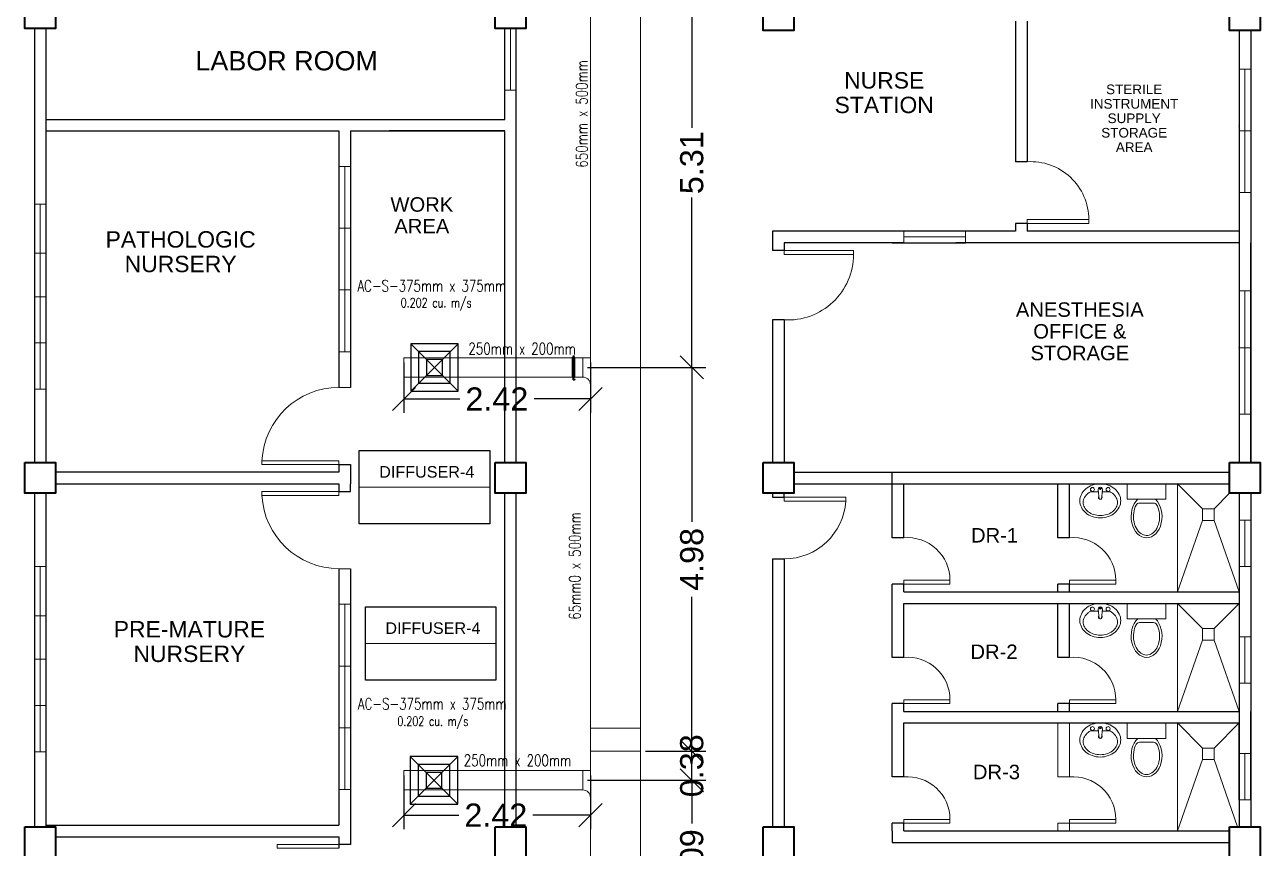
# Model space of a CAD drawing. Header units: millimetres. Extents: x -116 to 421, y 1 to 342.
# Drawn here: x -56.73 to -40.7, y 259.29 to 269.96 of the extents above; entities that cross this region are included whole.
import ezdxf

# ---------------------------------------------------------------- set-up
doc = ezdxf.new("R2010")
doc.units = ezdxf.units.MM
doc.header["$MEASUREMENT"] = 0
for name, color, linetype in [('A.C.VOLUM DAMPER', 7, 'Continuous'), ('diffuser', 7, 'Continuous'), ('ducting label', 7, 'Continuous'), ('label', 7, 'Continuous'), ('Legends', 7, 'Continuous')]:
    doc.layers.add(name, color=color, linetype=linetype)
doc.layers.add('ahu line', color=7, linetype='Continuous', lineweight=20)
doc.styles.add('Arch-Dim', font='simplex.shx', dxfattribs={"width": 0.75})
doc.styles.add('arial', font='arial.ttf')
doc.styles.get("Standard").update_dxf_attribs({"font": 'arial.ttf'})
doc.styles.add('SWISSLT175', font='swissl.ttf', dxfattribs={"height": 0.175})
doc.dimstyles.new('Copy of dimension', dxfattribs={"dimtxt": 0.3, "dimasz": 0.3, "dimexe": 0.18, "dimexo": 0.0625, "dimgap": 0.09, "dimtad": 0, "dimzin": 0, "dimdsep": 46, "dimtxsty": 'Standard', "dimblk": 'OBLIQUE', "dimcen": 0.09, "dimclrd": 256, "dimclre": 256, "dimclrt": 256, "dimadec": 0, "dimazin": 0, "dimtfac": 1, "dimtofl": 0, "dimtmove": 0, "dimatfit": 3, "dimldrblk": 'OBLIQUE', "dimfxl": 1, "dimtolj": 1, "dimtzin": 0, "dimarcsym": 0})

# ---------------------------------------------------------------- blocks, each defined once
blk = doc.blocks.new('AC-S-12')
at = {"layer": 'diffuser'}
for p, q in [((-0.15, 0.15), (0.15, -0.15)), ((0.15, 0.15), (-0.15, -0.15)), ((-0.15, 0.15), (-0.15, -0.15)), ((0.15, 0.15), (-0.15, 0.15)), ((-0.1, 0.1), (-0.1, -0.1)), ((0.1, 0.1), (-0.1, 0.1)), ((0.1, -0.1), (0.1, 0.1)), ((0.15, -0.15), (0.15, 0.15)), ((-0.05, 0.05), (-0.05, -0.05)), ((0.05, 0.05), (-0.05, 0.05)), ((0.05, -0.05), (0.05, 0.05)), ((-0.05, -0.05), (0.05, -0.05)), ((-0.15, -0.15), (0.15, -0.15)), ((-0.1, -0.1), (0.1, -0.1))]:
    blk.add_line(p, q, dxfattribs=at)
for points in [[(-0.3582, 0.3582, 0, 0.0447, 0), (-0.2951, 0.295, 0, 0, 0), (-0.15, 0.15, 0, 0, 0)], [(0.3582, 0.3582, 0, 0.0447, 0), (0.2951, 0.295, 0, 0, 0), (0.15, 0.15, 0, 0, 0)], [(-0.3582, -0.3582, 0, 0.0447, 0), (-0.2951, -0.295, 0, 0, 0), (-0.15, -0.15, 0, 0, 0)], [(0.3582, -0.3582, 0, 0.0447, 0), (0.2951, -0.295, 0, 0, 0), (0.15, -0.15, 0, 0, 0)]]:
    blk.add_lwpolyline(points, format="xyseb", dxfattribs=at)
blk = doc.blocks.new('fcu')
at = {"layer": 'diffuser', "color": 7, "xscale": 2.052644456280903, "yscale": 2.052644456280903, "zscale": 2.052644456280903}
blk.add_blockref('AC-S-12', (0, 0), dxfattribs=at)
blk = doc.blocks.new('_Oblique')
at = {"color": 0, "linetype": 'ByBlock', "lineweight": -2}
blk.add_line((-0.5, -0.5), (0.5, 0.5), dxfattribs=at)
blk = doc.blocks.new('*D25')
at = {"layer": 'Defpoints', "color": 0, "transparency": 16777216}
for p in [(-49.491, 260.167), (-48.076, 260.167), (-49.491, 258.081)]:
    blk.add_point(p, dxfattribs=at)
at = {"layer": 'diffuser', "lineweight": -2, "transparency": 16777216}
for p, q in [((-49.428, 260.167), (-47.896, 260.167)), ((-48.076, 260.167), (-48.076, 259.606)), ((-48.076, 258.081), (-48.076, 258.641)), ((-49.428, 258.081), (-47.896, 258.081))]:
    blk.add_line(p, q, dxfattribs=at)
at = {"layer": 'diffuser', "lineweight": -2, "transparency": 16777216, "xscale": 0.3, "yscale": 0.3, "zscale": 0.3}
for p, rotation in [((-48.076, 260.167), 90), ((-48.076, 258.081), 270)]:
    blk.add_blockref('_Oblique', p, dxfattribs=dict(at, rotation=rotation))
at = {"layer": 'diffuser', "transparency": 16777216, "insert": (-48.076, 259.124), "char_height": 0.3, "attachment_point": 5, "rotation": 90}
blk.add_mtext('\\A1;2.09', dxfattribs=at)
blk = doc.blocks.new('*D26')
at = {"layer": 'Defpoints', "color": 0, "transparency": 16777216}
for p in [(-48.741, 260.542), (-48.076, 260.542), (-49.491, 260.167)]:
    blk.add_point(p, dxfattribs=at)
at = {"layer": 'diffuser', "lineweight": -2, "transparency": 16777216}
for p, q in [((-48.678, 260.542), (-47.896, 260.542)), ((-48.076, 260.167), (-48.076, 260.542)), ((-49.428, 260.167), (-47.896, 260.167))]:
    blk.add_line(p, q, dxfattribs=at)
at = {"layer": 'diffuser', "lineweight": -2, "transparency": 16777216, "xscale": 0.3, "yscale": 0.3, "zscale": 0.3}
for p, rotation in [((-48.076, 260.542), 90), ((-48.076, 260.167), 270)]:
    blk.add_blockref('_Oblique', p, dxfattribs=dict(at, rotation=rotation))
at = {"layer": 'diffuser', "transparency": 16777216, "insert": (-48.076, 260.355), "char_height": 0.3, "attachment_point": 5, "rotation": 90}
blk.add_mtext('\\A1;0.38', dxfattribs=at)
blk = doc.blocks.new('*D27')
at = {"layer": 'Defpoints', "color": 0, "transparency": 16777216}
for p in [(-49.491, 265.519), (-48.076, 265.519), (-48.741, 260.542)]:
    blk.add_point(p, dxfattribs=at)
at = {"layer": 'diffuser', "lineweight": -2, "transparency": 16777216}
for p, q in [((-49.428, 265.519), (-47.896, 265.519)), ((-48.076, 265.519), (-48.076, 263.516)), ((-48.076, 260.542), (-48.076, 262.544)), ((-48.678, 260.542), (-47.896, 260.542))]:
    blk.add_line(p, q, dxfattribs=at)
at = {"layer": 'diffuser', "lineweight": -2, "transparency": 16777216, "xscale": 0.3, "yscale": 0.3, "zscale": 0.3}
for p, rotation in [((-48.076, 265.519), 90), ((-48.076, 260.542), 270)]:
    blk.add_blockref('_Oblique', p, dxfattribs=dict(at, rotation=rotation))
at = {"layer": 'diffuser', "transparency": 16777216, "insert": (-48.076, 263.03), "char_height": 0.3, "attachment_point": 5, "rotation": 90}
blk.add_mtext('\\A1;4.98', dxfattribs=at)
blk = doc.blocks.new('*D28')
at = {"layer": 'Defpoints', "color": 0, "transparency": 16777216}
for p in [(-51.81, 260.292), (-49.391, 260.292), (-51.81, 259.715)]:
    blk.add_point(p, dxfattribs=at)
at = {"layer": 'diffuser', "lineweight": -2, "transparency": 16777216}
for p, q in [((-51.81, 260.23), (-51.81, 259.535)), ((-49.391, 260.23), (-49.391, 259.535)), ((-51.81, 259.715), (-51.099, 259.715)), ((-49.391, 259.715), (-50.137, 259.715))]:
    blk.add_line(p, q, dxfattribs=at)
at = {"layer": 'diffuser', "lineweight": -2, "transparency": 16777216, "xscale": 0.3, "yscale": 0.3, "zscale": 0.3, "rotation": 180}
blk.add_blockref('_Oblique', (-51.81, 259.715), dxfattribs=at)
at = {"layer": 'diffuser', "lineweight": -2, "transparency": 16777216, "xscale": 0.3, "yscale": 0.3, "zscale": 0.3}
blk.add_blockref('_Oblique', (-49.391, 259.715), dxfattribs=at)
at = {"layer": 'diffuser', "transparency": 16777216, "insert": (-50.618, 259.715), "char_height": 0.3, "attachment_point": 5}
blk.add_mtext('\\A1;2.42', dxfattribs=at)
blk = doc.blocks.new('*D29')
at = {"layer": 'Defpoints', "color": 0, "transparency": 16777216}
for p in [(-51.81, 265.644), (-49.391, 265.644), (-51.81, 265.11)]:
    blk.add_point(p, dxfattribs=at)
at = {"layer": 'diffuser', "lineweight": -2, "transparency": 16777216}
for p, q in [((-51.81, 265.581), (-51.81, 264.93)), ((-49.391, 265.581), (-49.391, 264.93)), ((-51.81, 265.11), (-51.085, 265.11)), ((-49.391, 265.11), (-50.123, 265.11))]:
    blk.add_line(p, q, dxfattribs=at)
at = {"layer": 'diffuser', "lineweight": -2, "transparency": 16777216, "xscale": 0.3, "yscale": 0.3, "zscale": 0.3, "rotation": 180}
blk.add_blockref('_Oblique', (-51.81, 265.11), dxfattribs=at)
at = {"layer": 'diffuser', "lineweight": -2, "transparency": 16777216, "xscale": 0.3, "yscale": 0.3, "zscale": 0.3}
blk.add_blockref('_Oblique', (-49.391, 265.11), dxfattribs=at)
at = {"layer": 'diffuser', "transparency": 16777216, "insert": (-50.604, 265.11), "char_height": 0.3, "attachment_point": 5}
blk.add_mtext('\\A1;2.42', dxfattribs=at)
blk = doc.blocks.new('*D30')
at = {"layer": 'Defpoints', "color": 0, "transparency": 16777216}
for p in [(-49.491, 270.828), (-48.076, 270.828), (-49.391, 265.519)]:
    blk.add_point(p, dxfattribs=at)
at = {"layer": 'diffuser', "lineweight": -2, "transparency": 16777216}
for p, q in [((-49.428, 270.828), (-47.896, 270.828)), ((-48.076, 270.828), (-48.076, 268.624)), ((-48.076, 265.519), (-48.076, 267.723)), ((-49.328, 265.519), (-47.896, 265.519))]:
    blk.add_line(p, q, dxfattribs=at)
at = {"layer": 'diffuser', "lineweight": -2, "transparency": 16777216, "xscale": 0.3, "yscale": 0.3, "zscale": 0.3}
for p, rotation in [((-48.076, 270.828), 90), ((-48.076, 265.519), 270)]:
    blk.add_blockref('_Oblique', p, dxfattribs=dict(at, rotation=rotation))
at = {"layer": 'diffuser', "transparency": 16777216, "insert": (-48.076, 268.173), "char_height": 0.3, "attachment_point": 5, "rotation": 90}
blk.add_mtext('\\A1;5.31', dxfattribs=at)

msp = doc.modelspace()

# ---------------------------------------------------------------- hatches: boundary and pattern name
at = {"layer": 'A.C.VOLUM DAMPER'}
h = msp.add_hatch(dxfattribs=at)
h.set_pattern_fill('ANSI31', color=256, scale=0.001864, angle=-90, style=0)
h.set_pattern_definition([(315, (-479.2666229, 24.0397026), (0.00016477009232, 0.00016477009232), [])])
h.paths.add_polyline_path([(-49.607, 265.383), (-49.602, 265.383), (-49.602, 265.394), (-49.619, 265.394), (-49.619, 265.383), (-49.614, 265.383), (-49.614, 265.356), (-49.591, 265.356), (-49.591, 265.362), (-49.607, 265.362)])

# ---------------------------------------------------------------- linework, layer by layer
at = {"color": 8, "lineweight": 25}
for p, q in [((-56.603, 269.914), (-56.603, 268.585)), ((-56.453, 269.914), (-56.453, 268.735)), ((-50.503, 268.735), (-50.503, 269.914)), ((-50.353, 268.585), (-50.353, 269.914)), ((-43.878, 270.01), (-43.878, 268.185)), ((-43.728, 270.01), (-43.728, 268.185)), ((-40.978, 269.887), (-40.978, 264.287)), ((-40.828, 269.887), (-40.828, 264.287)), ((-56.603, 268.585), (-56.603, 264.287)), ((-56.453, 268.735), (-50.503, 268.735)), ((-56.453, 268.735), (-56.453, 268.585)), ((-56.453, 268.585), (-52.653, 268.585)), ((-56.453, 268.585), (-56.453, 264.287)), ((-52.653, 268.585), (-52.653, 265.26)), ((-52.503, 268.585), (-50.503, 268.585)), ((-52.503, 268.585), (-52.503, 265.26)), ((-50.503, 268.585), (-52.003, 268.585)), ((-50.503, 264.288), (-50.503, 268.585)), ((-50.353, 264.288), (-50.353, 268.585)), ((-43.728, 268.185), (-43.878, 268.185)), ((-43.878, 267.385), (-43.878, 267.285)), ((-43.728, 267.385), (-43.878, 267.385)), ((-43.728, 267.385), (-43.728, 267.285)), ((-47.028, 267.285), (-47.028, 267.035)), ((-45.328, 267.285), (-47.028, 267.285)), ((-44.528, 267.285), (-45.478, 267.285)), ((-43.878, 267.285), (-44.652, 267.285)), ((-40.978, 267.285), (-43.728, 267.285)), ((-46.878, 267.035), (-47.028, 267.035)), ((-46.878, 267.135), (-46.878, 267.035)), ((-45.328, 267.135), (-46.878, 267.135)), ((-45.478, 267.135), (-44.528, 267.135)), ((-40.978, 267.135), (-44.652, 267.135)), ((-40.828, 264.287), (-40.828, 267.135)), ((-47.028, 266.135), (-47.028, 264.287)), ((-46.878, 266.135), (-47.028, 266.135)), ((-46.878, 266.135), (-46.878, 264.287)), ((-40.978, 265.173), (-40.978, 264.287)), ((-40.828, 265.173), (-40.828, 264.287)), ((-52.653, 264.26), (-52.653, 264.16)), ((-52.653, 264.26), (-52.503, 264.26)), ((-52.503, 264.26), (-52.503, 264.16)), ((-52.653, 264.16), (-56.328, 264.16)), ((-52.503, 264.16), (-52.503, 264.01)), ((-45.478, 264.01), (-45.478, 264.16)), ((-56.328, 264.01), (-52.653, 264.01)), ((-52.653, 264.01), (-52.653, 263.91)), ((-52.503, 263.91), (-52.503, 264.01)), ((-45.478, 264.01), (-45.328, 264.01)), ((-45.478, 263.31), (-45.478, 264.01)), ((-45.328, 263.31), (-45.328, 264.01)), ((-43.328, 263.31), (-43.328, 264.01)), ((-43.178, 263.31), (-43.178, 264.01)), ((-56.603, 263.887), (-56.603, 259.561)), ((-56.453, 263.887), (-56.453, 259.585)), ((-52.653, 263.91), (-52.503, 263.91)), ((-50.503, 259.561), (-50.503, 263.888)), ((-50.353, 259.561), (-50.353, 263.888)), ((-47.028, 263.887), (-47.028, 263.837)), ((-47.028, 263.837), (-46.878, 263.837)), ((-46.878, 263.837), (-46.878, 263.887)), ((-40.978, 263.887), (-40.978, 259.562)), ((-40.978, 263.887), (-40.978, 259.562)), ((-40.828, 263.887), (-40.828, 259.562)), ((-47.028, 263.037), (-47.028, 259.564)), ((-47.028, 263.037), (-46.878, 263.037)), ((-46.878, 263.037), (-46.878, 259.564)), ((-52.653, 262.91), (-52.653, 259.585)), ((-52.503, 262.91), (-52.503, 259.585)), ((-40.828, 262.937), (-40.828, 260.512)), ((-45.478, 261.76), (-45.478, 262.71)), ((-45.328, 262.61), (-45.328, 262.71)), ((-43.328, 262.61), (-43.328, 262.71)), ((-43.178, 262.61), (-43.178, 262.71)), ((-45.328, 261.76), (-45.328, 262.46)), ((-43.328, 261.76), (-43.328, 262.46)), ((-43.178, 261.76), (-43.178, 262.46)), ((-45.478, 260.21), (-45.478, 261.16)), ((-45.328, 261.06), (-45.328, 261.16)), ((-43.328, 261.06), (-43.328, 261.16)), ((-43.178, 261.06), (-43.178, 261.16)), ((-40.828, 259.91), (-40.828, 261.06)), ((-45.328, 260.21), (-45.328, 260.91)), ((-40.978, 259.91), (-40.978, 260.91)), ((-45.478, 259.51), (-45.478, 259.61)), ((-45.328, 259.51), (-45.328, 259.61)), ((-56.453, 259.585), (-52.653, 259.585)), ((-52.503, 259.585), (-52.503, 259.435)), ((-45.478, 259.51), (-45.478, 259.36)), ((-56.328, 259.435), (-52.653, 259.435)), ((-52.653, 259.435), (-52.653, 259.285)), ((-52.503, 259.335), (-52.653, 259.335)), ((-52.503, 259.435), (-52.503, 259.335))]:
    msp.add_line(p, q, dxfattribs=at)
at = {"color": 8, "lineweight": 9}
for p, q in [((-50.353, 269.914), (-50.503, 269.914)), ((-50.428, 269.914), (-50.428, 269.114)), ((-40.978, 267.285), (-40.978, 269.887)), ((-40.828, 269.248), (-40.828, 269.887)), ((-40.978, 268.586), (-40.978, 269.386)), ((-40.978, 269.386), (-40.828, 269.386)), ((-40.903, 269.386), (-40.903, 267.786)), ((-40.828, 269.386), (-40.828, 267.786)), ((-40.828, 268.048), (-40.828, 269.248)), ((-50.353, 269.114), (-50.503, 269.114)), ((-40.978, 268.586), (-40.828, 268.586)), ((-52.653, 267.323), (-52.653, 268.123)), ((-52.653, 268.123), (-52.503, 268.123)), ((-52.578, 268.123), (-52.578, 265.723)), ((-40.828, 268.048), (-40.828, 267.285)), ((-40.828, 267.786), (-40.978, 267.786)), ((-56.603, 267.636), (-56.453, 267.636)), ((-56.603, 266.436), (-56.603, 267.636)), ((-56.528, 265.236), (-56.528, 267.636)), ((-56.453, 267.636), (-56.453, 265.236)), ((-52.503, 267.323), (-52.653, 267.323)), ((-52.503, 266.923), (-52.503, 267.323)), ((-45.328, 267.135), (-45.328, 267.285)), ((-44.528, 267.21), (-45.328, 267.21)), ((-44.528, 267.135), (-44.528, 267.285)), ((-40.828, 267.285), (-40.828, 267.135)), ((-56.603, 266.999), (-56.453, 266.999)), ((-40.978, 266.373), (-40.978, 267.135)), ((-40.828, 266.373), (-40.828, 267.135)), ((-52.503, 266.923), (-52.503, 266.523)), ((-52.503, 266.523), (-52.653, 266.523)), ((-52.653, 266.523), (-52.653, 265.723)), ((-40.828, 266.511), (-40.978, 266.511)), ((-40.978, 266.511), (-40.978, 264.911)), ((-40.903, 266.511), (-40.903, 264.911)), ((-40.828, 265.711), (-40.828, 266.511)), ((-56.603, 266.436), (-56.603, 265.236)), ((-56.603, 266.436), (-56.453, 266.436)), ((-40.978, 265.173), (-40.978, 266.373)), ((-40.828, 265.173), (-40.828, 266.373)), ((-56.603, 265.836), (-56.453, 265.836)), ((-52.653, 265.723), (-52.503, 265.723)), ((-40.978, 265.773), (-40.828, 265.773)), ((-56.453, 265.236), (-56.603, 265.236)), ((-52.653, 265.26), (-52.503, 265.26)), ((-40.978, 264.911), (-40.828, 264.911)), ((-42.793, 263.812), (-42.806, 263.934)), ((-42.764, 263.812), (-42.751, 263.934)), ((-42.428, 263.81), (-42.428, 264.01)), ((-42.428, 264.01), (-41.928, 264.01)), ((-41.928, 264.01), (-41.928, 263.81)), ((-41.778, 262.61), (-41.778, 264.01)), ((-41.453, 263.685), (-41.778, 264.01)), ((-42.754, 263.908), (-42.652, 263.908)), ((-41.928, 263.81), (-42.428, 263.81)), ((-41.303, 263.685), (-41.101, 263.887)), ((-40.978, 263.01), (-40.978, 263.887)), ((-40.828, 263.01), (-40.828, 263.887)), ((-40.828, 263.887), (-40.828, 263.537)), ((-42.088, 263.76), (-42.269, 263.76)), ((-41.453, 263.535), (-41.778, 262.61)), ((-41.303, 263.535), (-40.978, 262.61)), ((-40.828, 263.537), (-40.978, 263.537)), ((-40.978, 263.537), (-40.978, 262.937)), ((-40.903, 263.537), (-40.903, 262.937)), ((-40.978, 263.01), (-40.978, 262.61)), ((-40.828, 263.01), (-40.828, 262.61)), ((-56.603, 262.936), (-56.453, 262.936)), ((-56.603, 261.736), (-56.603, 262.936)), ((-56.528, 260.536), (-56.528, 262.936)), ((-56.453, 262.936), (-56.453, 260.536)), ((-52.503, 262.91), (-52.653, 262.91)), ((-40.978, 262.937), (-40.828, 262.937)), ((-40.828, 261.46), (-40.828, 262.61)), ((-52.653, 261.648), (-52.653, 262.448)), ((-52.653, 262.448), (-52.503, 262.448)), ((-52.578, 262.448), (-52.578, 260.048)), ((-42.793, 262.262), (-42.806, 262.384)), ((-42.764, 262.262), (-42.751, 262.384)), ((-42.754, 262.358), (-42.652, 262.358)), ((-42.428, 262.26), (-42.428, 262.46)), ((-42.428, 262.46), (-41.928, 262.46)), ((-41.928, 262.46), (-41.928, 262.26)), ((-41.778, 261.06), (-41.778, 262.46)), ((-41.453, 262.135), (-41.778, 262.46)), ((-41.303, 262.135), (-40.978, 262.46)), ((-40.978, 261.46), (-40.978, 262.46)), ((-56.603, 262.299), (-56.453, 262.299)), ((-41.928, 262.26), (-42.428, 262.26)), ((-42.088, 262.21), (-42.269, 262.21)), ((-40.828, 262.025), (-40.978, 262.025)), ((-40.978, 262.025), (-40.978, 261.425)), ((-40.903, 261.425), (-40.903, 262.025)), ((-40.828, 261.725), (-40.828, 262.025)), ((-41.453, 261.985), (-41.778, 261.06)), ((-41.303, 261.985), (-40.978, 261.06)), ((-56.603, 261.736), (-56.603, 260.536)), ((-56.603, 261.736), (-56.453, 261.736)), ((-52.503, 261.648), (-52.653, 261.648)), ((-52.503, 261.248), (-52.503, 261.648)), ((-40.978, 261.46), (-40.978, 261.06)), ((-40.978, 261.425), (-40.828, 261.425)), ((-40.828, 261.46), (-40.828, 261.06)), ((-52.503, 261.248), (-52.503, 260.848)), ((-56.603, 261.136), (-56.453, 261.136)), ((-43.328, 260.21), (-43.328, 260.91)), ((-43.178, 260.21), (-43.178, 260.91)), ((-42.428, 260.71), (-42.428, 260.91)), ((-42.428, 260.91), (-41.928, 260.91)), ((-41.928, 260.91), (-41.928, 260.71)), ((-41.778, 259.51), (-41.778, 260.91)), ((-41.453, 260.585), (-41.778, 260.91)), ((-41.303, 260.585), (-40.978, 260.91)), ((-52.503, 260.848), (-52.653, 260.848)), ((-52.653, 260.848), (-52.653, 260.048)), ((-42.793, 260.712), (-42.806, 260.834)), ((-42.764, 260.712), (-42.751, 260.834)), ((-42.754, 260.808), (-42.652, 260.808)), ((-41.928, 260.71), (-42.428, 260.71)), ((-42.088, 260.66), (-42.269, 260.66)), ((-56.453, 260.536), (-56.603, 260.536)), ((-41.453, 260.435), (-41.778, 259.51)), ((-41.303, 260.435), (-40.997, 259.562)), ((-40.828, 260.512), (-40.978, 260.512)), ((-40.903, 260.512), (-40.903, 259.912)), ((-40.828, 259.912), (-40.828, 260.512)), ((-40.828, 259.91), (-40.828, 260.51)), ((-52.653, 260.048), (-52.503, 260.048)), ((-40.978, 259.562), (-40.978, 259.912)), ((-40.978, 259.912), (-40.828, 259.912)), ((-40.978, 259.91), (-40.978, 259.562)), ((-40.828, 259.91), (-40.828, 259.562)), ((-43.328, 259.51), (-43.328, 259.61)), ((-43.178, 259.51), (-43.178, 259.61)), ((-56.453, 259.561), (-56.453, 259.585))]:
    msp.add_line(p, q, dxfattribs=at)
at = {"color": 8, "lineweight": 13}
for p, q in [((-53.653, 264.26), (-53.653, 264.31)), ((-53.653, 264.31), (-52.653, 264.31)), ((-52.653, 264.26), (-53.653, 264.26)), ((-52.653, 264.31), (-52.653, 264.26)), ((-52.653, 263.91), (-53.653, 263.91)), ((-53.653, 263.91), (-53.653, 263.86)), ((-53.653, 263.86), (-52.653, 263.86)), ((-52.653, 263.86), (-52.653, 263.91)), ((-46.878, 263.837), (-46.878, 263.787)), ((-46.878, 263.837), (-46.078, 263.837)), ((-46.078, 263.787), (-46.878, 263.787)), ((-46.078, 263.837), (-46.078, 263.787)), ((-52.653, 259.335), (-53.453, 259.335)), ((-53.453, 259.335), (-53.453, 259.285)), ((-53.453, 259.285), (-52.653, 259.285))]:
    msp.add_line(p, q, dxfattribs=at)
at = {"color": 8, "lineweight": 25, "ltscale": 0.3}
for p, q in [((-46.753, 264.16), (-41.103, 264.16)), ((-45.478, 264.16), (-41.103, 264.16)), ((-46.753, 264.01), (-45.478, 264.01)), ((-45.328, 264.01), (-43.078, 264.01)), ((-45.328, 264.01), (-43.078, 264.01)), ((-43.178, 264.01), (-41.103, 264.01)), ((-43.178, 264.01), (-41.103, 264.01)), ((-45.328, 262.61), (-43.078, 262.61)), ((-43.178, 262.61), (-40.978, 262.61)), ((-45.328, 262.46), (-43.078, 262.46)), ((-43.178, 262.46), (-40.978, 262.46)), ((-45.328, 261.06), (-43.078, 261.06)), ((-43.178, 261.06), (-40.978, 261.06)), ((-45.328, 260.91), (-43.078, 260.91)), ((-43.178, 260.91), (-40.978, 260.91)), ((-45.328, 259.51), (-43.078, 259.51)), ((-43.178, 259.51), (-41.103, 259.51)), ((-45.478, 259.36), (-41.103, 259.36))]:
    msp.add_line(p, q, dxfattribs=at)
at = {"color": 8, "lineweight": 25, "ltscale": 0.4}
for p, q in [((-45.328, 263.31), (-45.478, 263.31)), ((-43.178, 263.31), (-43.328, 263.31)), ((-45.328, 262.71), (-45.478, 262.71)), ((-43.178, 262.71), (-43.328, 262.71)), ((-45.328, 261.76), (-45.478, 261.76)), ((-43.178, 261.76), (-43.328, 261.76)), ((-45.328, 261.16), (-45.478, 261.16)), ((-43.178, 261.16), (-43.328, 261.16)), ((-45.328, 260.21), (-45.478, 260.21)), ((-45.328, 259.61), (-45.478, 259.61))]:
    msp.add_line(p, q, dxfattribs=at)
at = {"color": 8, "lineweight": 9, "ltscale": 0.4}
for p, q in [((-43.178, 260.21), (-43.328, 260.21)), ((-43.178, 259.61), (-43.328, 259.61)), ((-42.22, 259.36), (-41.73, 259.36))]:
    msp.add_line(p, q, dxfattribs=at)
at = {"color": 8, "lineweight": 35}
for points in [[(-56.728, 270.314), (-56.328, 270.314), (-56.328, 269.914), (-56.728, 269.914)], [(-50.628, 270.314), (-50.228, 270.314), (-50.228, 269.914), (-50.628, 269.914)], [(-47.153, 270.287), (-46.753, 270.287), (-46.753, 269.887), (-47.153, 269.887)], [(-41.103, 270.287), (-40.703, 270.287), (-40.703, 269.887), (-41.103, 269.887)], [(-56.728, 264.287), (-56.328, 264.287), (-56.328, 263.887), (-56.728, 263.887)], [(-50.628, 264.288), (-50.228, 264.288), (-50.228, 263.888), (-50.628, 263.888)], [(-47.153, 264.287), (-46.753, 264.287), (-46.753, 263.887), (-47.153, 263.887)], [(-41.103, 264.287), (-40.703, 264.287), (-40.703, 263.887), (-41.103, 263.887)], [(-56.728, 259.561), (-56.328, 259.561), (-56.328, 259.161), (-56.728, 259.161)], [(-50.628, 259.561), (-50.228, 259.561), (-50.228, 259.161), (-50.628, 259.161)], [(-47.153, 259.564), (-46.753, 259.564), (-46.753, 259.164), (-47.153, 259.164)], [(-41.103, 259.562), (-40.703, 259.562), (-40.703, 259.162), (-41.103, 259.162)]]:
    msp.add_lwpolyline(points, close=True, dxfattribs=at)
at = {"color": 8, "lineweight": 9}
for points in [[(-50.503, 269.914), (-50.353, 269.914), (-50.353, 269.114), (-50.503, 269.114)], [(-40.978, 269.386), (-40.828, 269.386), (-40.828, 267.786), (-40.978, 267.786)], [(-52.653, 268.123), (-52.503, 268.123), (-52.503, 265.723), (-52.653, 265.723)], [(-56.603, 265.236), (-56.603, 267.636), (-56.453, 267.636), (-56.453, 265.236)], [(-56.603, 267.636), (-56.453, 267.636), (-56.453, 265.236), (-56.603, 265.236)], [(-45.328, 267.285), (-44.528, 267.285), (-44.528, 267.135), (-45.328, 267.135)], [(-40.978, 266.511), (-40.828, 266.511), (-40.828, 264.911), (-40.978, 264.911)], [(-40.978, 263.537), (-40.828, 263.537), (-40.828, 262.937), (-40.978, 262.937)], [(-56.603, 260.536), (-56.603, 262.936), (-56.453, 262.936), (-56.453, 260.536)], [(-56.603, 262.936), (-56.453, 262.936), (-56.453, 260.536), (-56.603, 260.536)], [(-52.653, 262.448), (-52.503, 262.448), (-52.503, 260.048), (-52.653, 260.048)], [(-40.978, 262.025), (-40.828, 262.025), (-40.828, 261.425), (-40.978, 261.425)], [(-40.978, 260.512), (-40.828, 260.512), (-40.828, 259.912), (-40.978, 259.912)]]:
    msp.add_lwpolyline(points, close=True, dxfattribs=at)
at = {"color": 8, "lineweight": 13, "ltscale": 0.03}
for points in [[(-43.728, 267.385), (-43.728, 267.435), (-42.928, 267.435), (-42.928, 267.385)], [(-46.878, 267.035), (-46.878, 266.985), (-45.978, 266.985), (-45.978, 267.035)], [(-45.328, 262.71), (-45.328, 262.76), (-44.728, 262.76), (-44.728, 262.71)], [(-43.178, 262.71), (-43.178, 262.76), (-42.578, 262.76), (-42.578, 262.71)], [(-45.328, 261.16), (-45.328, 261.21), (-44.728, 261.21), (-44.728, 261.16)], [(-43.178, 261.16), (-43.178, 261.21), (-42.578, 261.21), (-42.578, 261.16)], [(-45.328, 259.61), (-45.328, 259.66), (-44.728, 259.66), (-44.728, 259.61)], [(-43.178, 259.61), (-43.178, 259.66), (-42.578, 259.66), (-42.578, 259.61)]]:
    msp.add_lwpolyline(points, close=True, dxfattribs=at)
at = {"color": 8, "lineweight": 9}
for points in [[(-42.513, 263.789, -0.11576), (-42.533, 263.707, -0.104047), (-42.591, 263.633, -0.090875), (-42.675, 263.586, -0.083344), (-42.778, 263.568, -0.083344), (-42.882, 263.586, -0.090875), (-42.966, 263.633, -0.104047), (-43.024, 263.707, -0.11576), (-43.043, 263.789, -0.11576), (-43.024, 263.872, -0.104047), (-42.966, 263.945, -0.090875), (-42.882, 263.993, -0.083344), (-42.778, 264.01, -0.083344), (-42.675, 263.993, -0.090875), (-42.591, 263.945, -0.104047), (-42.533, 263.872, -0.11576)], [(-42.513, 262.239, -0.11576), (-42.533, 262.157, -0.104047), (-42.591, 262.083, -0.090875), (-42.675, 262.036, -0.083344), (-42.778, 262.018, -0.083344), (-42.882, 262.036, -0.090875), (-42.966, 262.083, -0.104047), (-43.024, 262.157, -0.11576), (-43.043, 262.239, -0.11576), (-43.024, 262.322, -0.104047), (-42.966, 262.395, -0.090875), (-42.882, 262.443, -0.083344), (-42.778, 262.46, -0.083344), (-42.675, 262.443, -0.090875), (-42.591, 262.395, -0.104047), (-42.533, 262.322, -0.11576)], [(-42.513, 260.689, -0.11576), (-42.533, 260.607, -0.104047), (-42.591, 260.533, -0.090875), (-42.675, 260.486, -0.083344), (-42.778, 260.468, -0.083344), (-42.882, 260.486, -0.090875), (-42.966, 260.533, -0.104047), (-43.024, 260.607, -0.11576), (-43.043, 260.689, -0.11576), (-43.024, 260.772, -0.104047), (-42.966, 260.845, -0.090875), (-42.882, 260.893, -0.083344), (-42.778, 260.91, -0.083344), (-42.675, 260.893, -0.090875), (-42.591, 260.845, -0.104047), (-42.533, 260.772, -0.11576)]]:
    msp.add_lwpolyline(points, format="xyb", close=True, dxfattribs=at)
for points in [[(-42.556, 263.768, -0.124838), (-42.572, 263.706, -0.105788), (-42.621, 263.648, -0.086697), (-42.691, 263.612, -0.076776), (-42.778, 263.598, -0.076776), (-42.866, 263.612, -0.086697), (-42.936, 263.648, -0.105788), (-42.985, 263.706, -0.124838), (-43.001, 263.768, -0.124838), (-42.985, 263.831, -0.105788), (-42.936, 263.888, -0.040067), (-42.905, 263.908), (-42.803, 263.908, -0.040067)], [(-42.556, 262.218, -0.124838), (-42.572, 262.156, -0.105788), (-42.621, 262.098, -0.086697), (-42.691, 262.062, -0.076776), (-42.778, 262.048, -0.076776), (-42.866, 262.062, -0.086697), (-42.936, 262.098, -0.105788), (-42.985, 262.156, -0.124838), (-43.001, 262.218, -0.124838), (-42.985, 262.281, -0.105788), (-42.936, 262.338, -0.040067), (-42.905, 262.358), (-42.803, 262.358, -0.040067)], [(-42.556, 260.668, -0.124838), (-42.572, 260.606, -0.105788), (-42.621, 260.548, -0.086697), (-42.691, 260.512, -0.076776), (-42.778, 260.498, -0.076776), (-42.866, 260.512, -0.086697), (-42.936, 260.548, -0.105788), (-42.985, 260.606, -0.124838), (-43.001, 260.668, -0.124838), (-42.985, 260.731, -0.105788), (-42.936, 260.788, -0.040067), (-42.905, 260.808), (-42.803, 260.808, -0.040067)]]:
    msp.add_lwpolyline(points, format="xyb", dxfattribs=at)
at = {"color": 8, "lineweight": 9, "ltscale": 0.03}
for points in [[(-41.303, 263.685), (-41.453, 263.685), (-41.453, 263.535), (-41.303, 263.535)], [(-41.303, 262.135), (-41.453, 262.135), (-41.453, 261.985), (-41.303, 261.985)], [(-41.303, 260.585), (-41.453, 260.585), (-41.453, 260.435), (-41.303, 260.435)]]:
    msp.add_lwpolyline(points, close=True, dxfattribs=at)
at = {"color": 8, "lineweight": 9}
for centre, radius in [((-42.88, 263.937), 0.0255), ((-42.778, 263.944), 0.0095), ((-42.677, 263.937), 0.0255), ((-42.88, 262.387), 0.0255), ((-42.778, 262.394), 0.0095), ((-42.677, 262.387), 0.0255), ((-42.88, 260.837), 0.0255), ((-42.778, 260.844), 0.0095), ((-42.677, 260.837), 0.0255)]:
    msp.add_circle(centre, radius, dxfattribs=at)
at = {"color": 8, "lineweight": 13, "ltscale": 0.03}
for centre, radius, start, end in [((-43.68, 267.435), 0.752, 0, 93.6952), ((-46.83, 266.985), 0.851, 266.7268, 0), ((-45.28, 262.76), 0.552, 0, 94.9791), ((-43.13, 262.76), 0.552, 0, 94.9791), ((-45.28, 261.21), 0.552, 0, 94.9791), ((-43.13, 261.21), 0.552, 0, 94.9791), ((-45.28, 259.66), 0.552, 0, 94.9791), ((-43.13, 259.66), 0.552, 0, 94.9791)]:
    msp.add_arc(centre, radius, start, end, dxfattribs=at)
at = {"color": 8, "lineweight": 13}
for centre, radius, start, end in [((-52.653, 264.26), 1, 90, 177.134), ((-52.653, 263.91), 1, 182.866, 270), ((-46.878, 263.837), 0.8, 270, 356.4167)]:
    msp.add_arc(centre, radius, start, end, dxfattribs=at)
at = {"color": 8, "lineweight": 9}
for centre, radius, start, end in [((-42.778, 263.937), 0.028, 353.7545, 186.2455), ((-42.778, 263.835), 0.025, 138.7978, 233.6932), ((-42.778, 263.906), 0.0948, 261.2026, 278.7974), ((-42.778, 263.835), 0.025, 251.3793, 288.6207), ((-42.778, 263.835), 0.025, 306.3068, 41.2022), ((-42.76, 263.707), 0.228, 52.6185, 61.7963), ((-42.731, 263.744), 0.181, 28.4636, 52.6185), ((-42.687, 263.768), 0.131, 0, 28.4636), ((-42.269, 263.71), 0.05, 90, 151.9916), ((-42.088, 263.71), 0.05, 28.1501, 90), ((-42.778, 262.387), 0.028, 353.7545, 186.2455), ((-42.76, 262.157), 0.228, 52.6185, 61.7963), ((-42.731, 262.194), 0.181, 28.4636, 52.6185), ((-42.778, 262.285), 0.025, 138.7978, 233.6932), ((-42.778, 262.356), 0.0948, 261.2026, 278.7974), ((-42.778, 262.285), 0.025, 251.3793, 288.6207), ((-42.778, 262.285), 0.025, 306.3068, 41.2022), ((-42.687, 262.218), 0.131, 0, 28.4636), ((-42.269, 262.16), 0.05, 90, 151.9916), ((-42.088, 262.16), 0.05, 28.1501, 90), ((-42.778, 260.837), 0.028, 353.7545, 186.2455), ((-42.778, 260.735), 0.025, 138.7978, 233.6932), ((-42.778, 260.735), 0.025, 306.3068, 41.2022), ((-42.76, 260.607), 0.228, 52.6185, 61.7963), ((-42.731, 260.644), 0.181, 28.4636, 52.6185), ((-42.687, 260.668), 0.131, 0, 28.4636), ((-42.778, 260.806), 0.0948, 261.2026, 278.7974), ((-42.778, 260.735), 0.025, 251.3793, 288.6207), ((-42.269, 260.61), 0.05, 90, 151.9916), ((-42.088, 260.61), 0.05, 28.1501, 90)]:
    msp.add_arc(centre, radius, start, end, dxfattribs=at)
at = {"color": 8, "lineweight": 9, "extrusion": (0, 0, -1)}
for centre in [(-42.178, 263.585), (-42.178, 262.035), (-42.178, 260.485)]:
    msp.add_ellipse(centre, major_axis=(0, 0.275), ratio=0.727273, start_param=0.612555, end_param=5.670631, dxfattribs=at)
at = {"color": 8, "lineweight": 9}
for points in [[(-42.044, 263.734), (-42.035, 263.717), (-42.027, 263.699), (-42.001, 263.608), (-42.006, 263.521), (-42.063, 263.389), (-42.114, 263.348), (-42.212, 263.335), (-42.264, 263.36), (-42.338, 263.472), (-42.356, 263.555), (-42.34, 263.669), (-42.329, 263.704), (-42.313, 263.734)], [(-42.044, 262.184), (-42.035, 262.167), (-42.027, 262.149), (-42.001, 262.058), (-42.006, 261.971), (-42.063, 261.839), (-42.114, 261.798), (-42.212, 261.785), (-42.264, 261.81), (-42.338, 261.922), (-42.356, 262.005), (-42.34, 262.119), (-42.329, 262.154), (-42.313, 262.184)], [(-42.044, 260.634), (-42.035, 260.617), (-42.027, 260.599), (-42.001, 260.508), (-42.006, 260.421), (-42.063, 260.289), (-42.114, 260.248), (-42.212, 260.235), (-42.264, 260.26), (-42.338, 260.372), (-42.356, 260.455), (-42.34, 260.569), (-42.329, 260.604), (-42.313, 260.634)]]:
    msp.add_open_spline(points, degree=3, knots=[0.937253, 0.937253, 0.937253, 0.937253, 1.185372, 1.185372, 2.113864, 2.113864, 3.042356, 3.042356, 3.970847, 3.970847, 4.899339, 4.899339, 5.346062, 5.346062, 5.346062, 5.346062], dxfattribs=at)
for p in [(-40.978, 268.648), (-40.978, 265.773)]:
    msp.add_point(p, dxfattribs=at)
at = {"layer": 'A.C.VOLUM DAMPER'}
for p, q in [((-49.63, 265.644), (-49.63, 265.394)), ((-49.593, 265.621), (-49.628, 265.6)), ((-49.593, 265.552), (-49.628, 265.573)), ((-49.619, 265.647), (-49.609, 265.657)), ((-49.619, 265.645), (-49.607, 265.657)), ((-49.619, 265.657), (-49.603, 265.657)), ((-49.619, 265.649), (-49.612, 265.657)), ((-49.619, 265.645), (-49.619, 265.657)), ((-49.619, 265.655), (-49.618, 265.657)), ((-49.619, 265.653), (-49.616, 265.657)), ((-49.619, 265.651), (-49.614, 265.657)), ((-49.619, 265.656), (-49.609, 265.645)), ((-49.619, 265.653), (-49.611, 265.645)), ((-49.619, 265.651), (-49.613, 265.645)), ((-49.619, 265.649), (-49.615, 265.645)), ((-49.619, 265.647), (-49.617, 265.645)), ((-49.618, 265.657), (-49.607, 265.645)), ((-49.617, 265.645), (-49.605, 265.657)), ((-49.616, 265.657), (-49.604, 265.645)), ((-49.615, 265.645), (-49.603, 265.656)), ((-49.614, 265.672), (-49.614, 265.657)), ((-49.614, 265.657), (-49.608, 265.662)), ((-49.614, 265.661), (-49.61, 265.657)), ((-49.614, 265.659), (-49.612, 265.657)), ((-49.614, 265.657), (-49.603, 265.646)), ((-49.614, 265.657), (-49.614, 265.657)), ((-49.613, 265.645), (-49.603, 265.654)), ((-49.612, 265.657), (-49.608, 265.66)), ((-49.612, 265.657), (-49.603, 265.648)), ((-49.611, 265.645), (-49.603, 265.652)), ((-49.611, 265.648), (-49.611, 265.394)), ((-49.61, 265.657), (-49.603, 265.65)), ((-49.609, 265.657), (-49.608, 265.658)), ((-49.609, 265.645), (-49.603, 265.65)), ((-49.608, 265.672), (-49.608, 265.657)), ((-49.608, 265.657), (-49.603, 265.652)), ((-49.607, 265.645), (-49.603, 265.648)), ((-49.606, 265.657), (-49.603, 265.654)), ((-49.605, 265.645), (-49.603, 265.646)), ((-49.604, 265.657), (-49.603, 265.656)), ((-49.603, 265.657), (-49.603, 265.645)), ((-49.592, 265.394), (-49.592, 265.644)), ((-49.593, 265.53), (-49.628, 265.51)), ((-49.593, 265.467), (-49.628, 265.488)), ((-49.593, 265.445), (-49.628, 265.424)), ((-49.619, 265.394), (-49.619, 265.383)), ((-49.602, 265.394), (-49.619, 265.394)), ((-49.619, 265.383), (-49.614, 265.383)), ((-49.614, 265.356), (-49.614, 265.383)), ((-49.607, 265.383), (-49.602, 265.383)), ((-49.607, 265.362), (-49.607, 265.383)), ((-49.602, 265.383), (-49.602, 265.394)), ((-49.591, 265.356), (-49.614, 265.356)), ((-49.591, 265.362), (-49.607, 265.362)), ((-49.591, 265.356), (-49.591, 265.362))]:
    msp.add_line(p, q, dxfattribs=at)
at = {"layer": 'A.C.VOLUM DAMPER', "extrusion": (0, 0, -1)}
for centre, major_axis, start_param, end_param in [((-49.611, 265.61), (0.00251, 0.00251), 2.356195, 5.497787), ((-49.611, 265.563), (0.00251, 0.00251), 2.356195, 5.497787), ((-49.611, 265.61), (0.00251, -0.00251), 3.926991, 7.068583), ((-49.611, 265.563), (0.00251, -0.00251), 3.926991, 7.068583), ((-49.611, 265.435), (0.00251, 0.00251), 2.356195, 5.497787), ((-49.611, 265.52), (0.00251, 0.00251), 2.356194, 5.497787), ((-49.611, 265.477), (0.00251, -0.00251), 0.785398, 3.926991), ((-49.611, 265.52), (0.00251, -0.00251), 3.926991, 7.068583), ((-49.611, 265.477), (0.00251, -0.00251), 3.926991, 7.068583), ((-49.611, 265.435), (0.00251, -0.00251), 3.926991, 7.068583)]:
    msp.add_ellipse(centre, major_axis=major_axis, ratio=1, start_param=start_param, end_param=end_param, dxfattribs=at)
at = {"layer": 'ahu line', "linetype": 'Continuous'}
for p, q in [((-49.391, 278.885), (-49.391, 252.109)), ((-48.741, 271.253), (-48.741, 251.959)), ((-51.81, 265.394), (-51.81, 265.644)), ((-51.81, 265.644), (-49.391, 265.644)), ((-49.491, 265.394), (-49.491, 265.644)), ((-51.81, 265.394), (-49.491, 265.394)), ((-49.391, 260.842), (-48.741, 260.842)), ((-49.391, 260.542), (-48.741, 260.542)), ((-51.81, 260.042), (-51.81, 260.292)), ((-51.81, 260.292), (-49.391, 260.292)), ((-49.491, 260.042), (-49.491, 260.292)), ((-51.81, 260.042), (-49.491, 260.042))]:
    msp.add_line(p, q, dxfattribs=at)
at = {"layer": 'ahu line'}
for p, q in [((-52.389, 263.966), (-50.696, 263.966)), ((-52.308, 261.94), (-50.616, 261.94))]:
    msp.add_line(p, q, dxfattribs=at)
at = {"layer": 'ahu line', "linetype": 'Continuous'}
for centre in [(-49.491, 265.294), (-49.491, 259.942)]:
    msp.add_arc(centre, 0.1, 0, 90, dxfattribs=at)
at = {"layer": 'Legends'}
for points in [[(-52.389, 264.44), (-50.696, 264.44), (-50.696, 263.491), (-52.389, 263.491)], [(-52.308, 262.414), (-50.616, 262.414), (-50.616, 261.465), (-52.308, 261.465)]]:
    msp.add_lwpolyline(points, close=True, dxfattribs=at)

# ---------------------------------------------------------------- block references
at = {"layer": 'Legends', "linetype": 'Continuous', "lineweight": 25}
for p in [(-51.414, 265.519), (-51.42, 260.167)]:
    msp.add_blockref('fcu', p, dxfattribs=at)

# ---------------------------------------------------------------- texts
at = {"layer": 'ahu line', "char_height": 0.15, "attachment_point": 1, "style": 'arial'}
for insert in [(-52.131, 264.24), (-52.051, 262.214)]:
    msp.add_mtext_dynamic_manual_height_columns('DIFFUSER-4', width=1.02613, gutter_width=1, heights=[0], dxfattribs=dict(at, insert=insert))
at = {"layer": 'ducting label', "color": 7, "linetype": 'Continuous', "lineweight": 25, "char_height": 0.15, "attachment_point": 1, "rotation": 90, "style": 'Arch-Dim'}
for s, width, insert in [('\\A1;650mm x 500mm', 1.68048, (-49.578, 268.109)), ('\\A1;65mm0 x 500mm', 2.08509, (-49.669, 262.248))]:
    msp.add_mtext_dynamic_manual_height_columns(s, width=width, gutter_width=1.011, heights=[0], dxfattribs=dict(at, insert=insert))
at = {"layer": 'ducting label', "color": 7, "linetype": 'Continuous', "lineweight": 25, "attachment_point": 1, "style": 'Arch-Dim'}
for s, width, insert, char_height in [('\\A1;AC-S-375mm x 375mm', 2.30434, (-52.414, 266.652), 0.15), ('\\A1;0.202 cu. m/s', 1.719, (-51.851, 266.418), 0.12), ('\\A1;250mm x 200mm', 1.68048, (-50.974, 265.838), 0.15), ('\\A1;AC-S-375mm x 375mm', 2.29862, (-52.407, 261.233), 0.15), ('\\A1;0.202 cu. m/s', 1.719, (-51.894, 260.993), 0.12), ('\\A1;250mm x 200mm', 2.53519, (-51.034, 260.5), 0.15)]:
    msp.add_mtext_dynamic_manual_height_columns(s, width=width, gutter_width=1.011, heights=[0], dxfattribs=dict(at, insert=insert, char_height=char_height))
at = {"layer": 'label', "color": 8, "lineweight": 9, "ltscale": 0.4, "attachment_point": 5, "line_spacing_factor": 0.9, "style": 'SWISSLT175'}
for s, insert, char_height in [('LABOR ROOM', (-53.331, 269.493), 0.25), ('NURSE\\PSTATION', (-45.581, 269.08), 0.2125), ('STERILE\\PINSTRUMENT\\PSUPPLY\\PSTORAGE\\PAREA', (-42.339, 268.749), 0.125), ('WORK\\PAREA', (-51.578, 267.491), 0.1875), ('PATHOLOGIC\\PNURSERY', (-54.706, 267.018), 0.2125), ('ANESTHESIA\\POFFICE &\\PSTORAGE', (-43.044, 265.986), 0.1875), ('DR-1', (-44.15, 263.343), 0.1875), ('PRE-MATURE\\PNURSERY', (-54.592, 261.964), 0.2125), ('DR-2', (-44.157, 261.833), 0.1875), ('DR-3', (-44.125, 260.273), 0.1875)]:
    msp.add_mtext(s, dxfattribs=dict(at, insert=insert, char_height=char_height))

# ---------------------------------------------------------------- dimensions: what is measured, and where the dimension line sits
at = {"layer": 'diffuser'}
for base, p1, p2, picture, middle in [((-48.076, 270.828), (-49.391, 265.519), (-49.491, 270.828), '*D30', (-48.076, 268.173)), ((-48.076, 265.519), (-48.741, 260.542), (-49.491, 265.519), '*D27', (-48.076, 263.03)), ((-48.076, 260.167), (-49.491, 258.081), (-49.491, 260.167), '*D25', (-48.076, 259.124))]:
    dim = msp.add_linear_dim(base=base, p1=p1, p2=p2, angle=90, dimstyle='Copy of dimension', dxfattribs=at)
    dim.commit()
    dim.dimension.update_dxf_attribs({"geometry": picture, "text_midpoint": middle})
for base, p1, p2, picture, middle in [((-51.81, 265.11), (-49.391, 265.644), (-51.81, 265.644), '*D29', (-50.604, 265.11)), ((-51.81, 259.715), (-49.391, 260.292), (-51.81, 260.292), '*D28', (-50.618, 259.715))]:
    dim = msp.add_linear_dim(base=base, p1=p1, p2=p2, dimstyle='Copy of dimension', dxfattribs=at)
    dim.commit()
    dim.dimension.update_dxf_attribs({"geometry": picture, "text_midpoint": middle, "dimtype": 160})
dim = msp.add_linear_dim(base=(-48.075648413, 260.542245857), p1=(-49.490858619, 260.167245857), p2=(-48.740858619, 260.542245857), angle=90, dimstyle='Copy of dimension', dxfattribs=at)
dim.commit()
dim.dimension.update_dxf_attribs({"geometry": '*D26', "text_midpoint": (-48.075648413, 260.354745857), "dimtype": 160})

doc.saveas('drawing.dxf')
